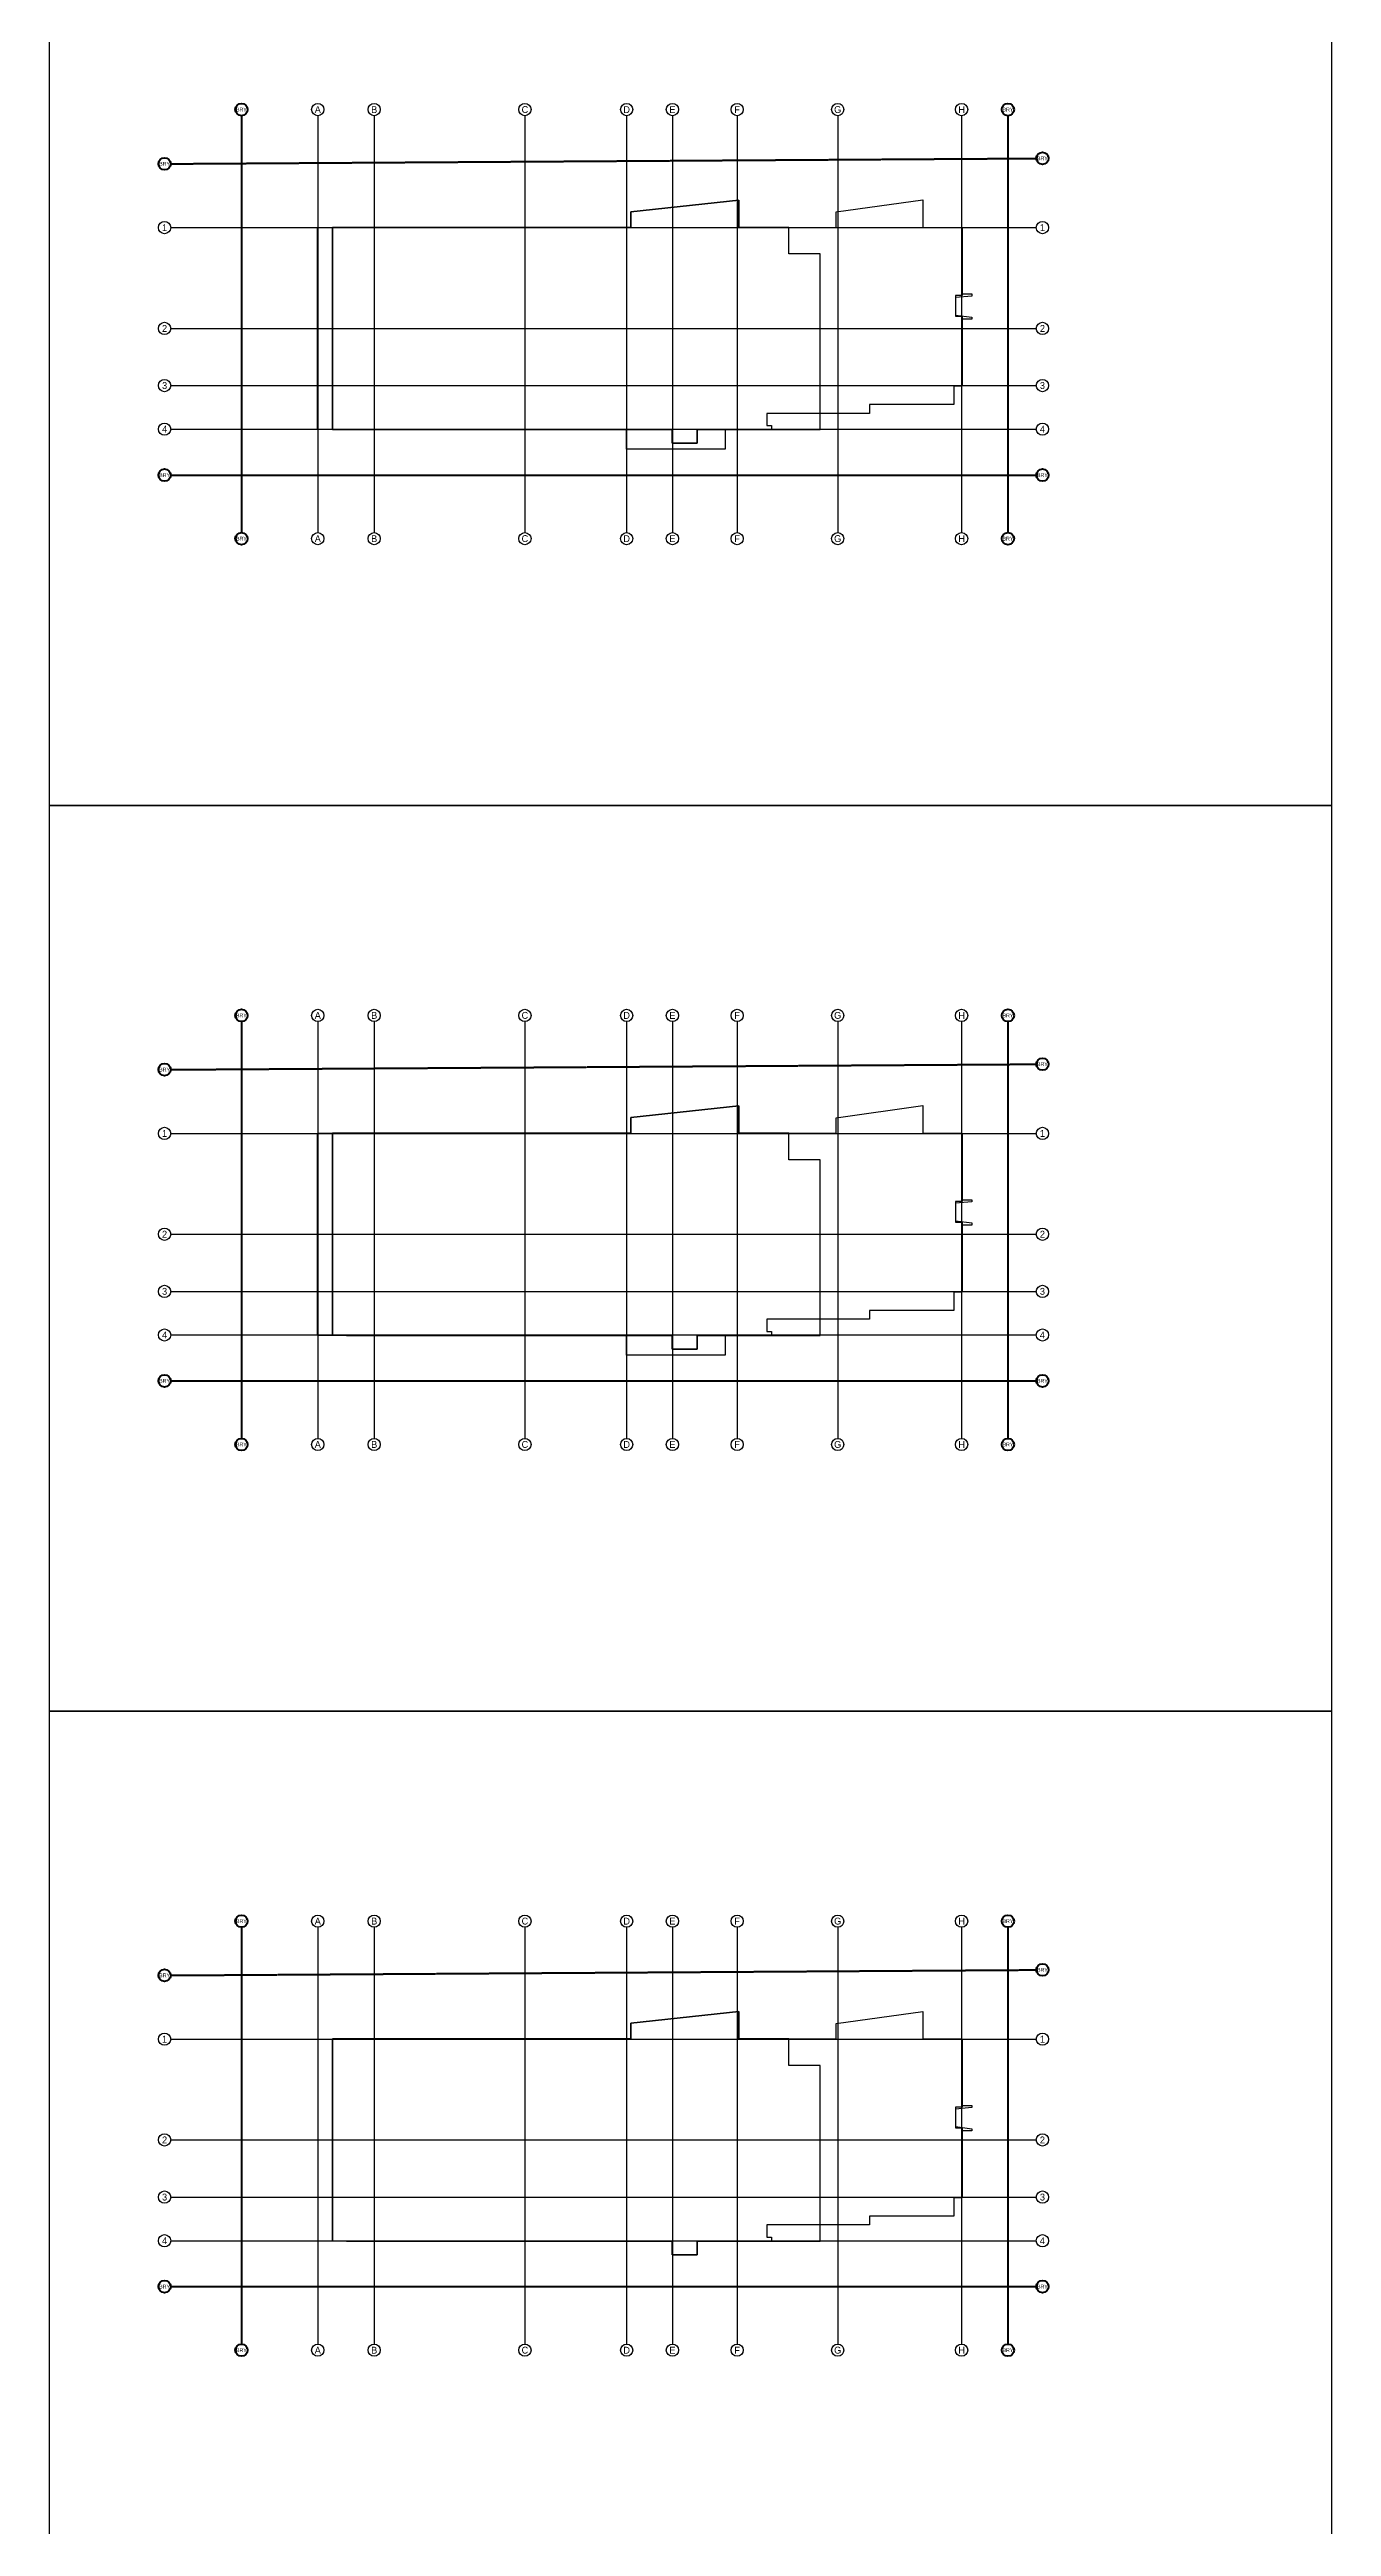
# Model space of a CAD drawing. Header units: millimetres. Extents: x -881708 to -119807, y 0 to 594021.
# Drawn here: x -881708 to -797600, y 302951 to 465393 of the extents above; entities that cross this region are included whole.
import ezdxf

# ---------------------------------------------------------------- set-up
doc = ezdxf.new("R2010")
doc.units = ezdxf.units.MM
doc.linetypes.add('ACAD_ISO02W100', pattern=[15, 12, -3])
for name, color, linetype in [('03 - Level Three', 201, 'CONTINUOUS'), ('04 - Level Four-Six', 112, 'CONTINUOUS'), ('07 - Level Seven', 140, 'CONTINUOUS'), ('08 - Level Eight', 30, 'CONTINUOUS'), ('Grid Lines', 1, 'CONTINUOUS'), ('Images [2017.10.24]', 252, 'CONTINUOUS')]:
    doc.layers.add(name, color=color, linetype=linetype)
doc.styles.add('Waco', font='vrinda.ttf', dxfattribs={"height": 250})
picture_1 = doc.add_image_def('image20.tif', size_in_pixel=(9934, 7016))
picture_2 = doc.add_image_def('image21.tif', size_in_pixel=(9934, 7016))
picture_3 = doc.add_image_def('image22.tif', size_in_pixel=(9934, 7016))

msp = doc.modelspace()

# ---------------------------------------------------------------- linework, layer by layer
at = {"layer": '03 - Level Three'}
for points in [[(-843576.8, 453731.6), (-843576.8, 454757), (-836488.4, 455517.6), (-836488.4, 453731.6), (-830090.9, 453731.6), (-830090.9, 454741), (-824405.4, 455535.5), (-824405.4, 453731.6), (-821821.5, 453731.6), (-821821.5, 449370.1), (-821199.4, 449370.1), (-821199.4, 449222.7), (-822257.1, 449130.3), (-822257.1, 447978.3), (-821199.4, 447843), (-821199.4, 447708.4), (-821821.5, 447708.4), (-821821.5, 443307.9), (-822382.2, 443307.9), (-822382.2, 442103), (-827920, 442103), (-827920, 441528.2), (-834651.2, 441528.2), (-834651.2, 440727.6), (-834348.7, 440727.6), (-834348.7, 440465.9), (-837379.2, 440465.9), (-837379.2, 439178.8), (-843854.9, 439178.8), (-843854.9, 440465.9), (-864134.9, 440465.9), (-864134.9, 453731.6)], [(-843576.8, 394326.5), (-843576.8, 395351.9), (-836488.4, 396112.4), (-836488.4, 394326.5), (-830090.9, 394326.5), (-830090.9, 395335.9), (-824405.4, 396130.4), (-824405.4, 394326.5), (-821821.5, 394326.5), (-821821.5, 389964.9), (-821199.4, 389964.9), (-821199.4, 389817.5), (-822257.1, 389725.2), (-822257.1, 388573.1), (-821199.4, 388437.8), (-821199.4, 388303.2), (-821821.5, 388303.2), (-821821.5, 383902.8), (-822382.2, 383902.8), (-822382.2, 382697.9), (-827920, 382697.9), (-827920, 382123.1), (-834651.2, 382123.1), (-834651.2, 381322.4), (-834348.7, 381322.4), (-834348.7, 381060.7), (-837379.2, 381060.7), (-837379.2, 379773.7), (-843854.9, 379773.7), (-843854.9, 381060.7), (-864134.9, 381060.7), (-864134.9, 394326.5)]]:
    msp.add_lwpolyline(points, close=True, dxfattribs=at)
at = {"layer": '04 - Level Four-Six'}
for points in [[(-824405.4, 455535.5), (-824405.4, 453731.6), (-821821.5, 453731.6), (-821821.5, 449370.1), (-821199.4, 449370.1), (-821199.4, 449222.7), (-822257.1, 449130.3), (-822257.1, 447978.3), (-821199.4, 447843), (-821199.4, 447708.4), (-821821.5, 447708.4), (-821821.5, 443307.9), (-822382.2, 443307.9), (-822382.2, 442103), (-827920, 442103), (-827920, 441528.2), (-834651.2, 441528.2), (-834651.2, 440727.6), (-834348.7, 440727.6), (-834348.7, 440465.9), (-839214.4, 440465.9), (-839214.4, 439567.5), (-840857.2, 439567.5), (-840857.2, 440465.9), (-863133.8, 440465.9), (-863133.8, 453731.6), (-843576.8, 453731.6), (-843576.8, 454757), (-836488.4, 455517.6), (-836488.4, 453731.6), (-830090.9, 453731.6), (-830090.9, 454741)], [(-824405.4, 396130.4), (-824405.4, 394326.5), (-821821.5, 394326.5), (-821821.5, 389964.9), (-821199.4, 389964.9), (-821199.4, 389817.5), (-822257.1, 389725.2), (-822257.1, 388573.1), (-821199.4, 388437.8), (-821199.4, 388303.2), (-821821.5, 388303.2), (-821821.5, 383902.8), (-822382.2, 383902.8), (-822382.2, 382697.9), (-827920, 382697.9), (-827920, 382123.1), (-834651.2, 382123.1), (-834651.2, 381322.4), (-834348.7, 381322.4), (-834348.7, 381060.7), (-839214.4, 381060.7), (-839214.4, 380162.4), (-840857.2, 380162.4), (-840857.2, 381060.7), (-863133.8, 381060.7), (-863133.8, 394326.5), (-843576.8, 394326.5), (-843576.8, 395351.9), (-836488.4, 396112.4), (-836488.4, 394326.5), (-830090.9, 394326.5), (-830090.9, 395335.9)], [(-824405.4, 336731.4), (-824405.4, 334927.5), (-821821.5, 334927.5), (-821821.5, 330566), (-821199.4, 330566), (-821199.4, 330418.6), (-822257.1, 330326.2), (-822257.1, 329174.2), (-821199.4, 329038.9), (-821199.4, 328904.2), (-821821.5, 328904.2), (-821821.5, 324503.8), (-822382.2, 324503.8), (-822382.2, 323298.9), (-827920, 323298.9), (-827920, 322724.1), (-834651.2, 322724.1), (-834651.2, 321923.5), (-834348.7, 321923.5), (-834348.7, 321661.8), (-839214.4, 321661.8), (-839214.4, 320763.4), (-840857.2, 320763.4), (-840857.2, 321661.8), (-863133.8, 321661.8), (-863133.8, 334927.5), (-843576.8, 334927.5), (-843576.8, 335952.9), (-836488.4, 336713.5), (-836488.4, 334927.5), (-830090.9, 334927.5), (-830090.9, 335936.9)]]:
    msp.add_lwpolyline(points, close=True, dxfattribs=at)
at = {"layer": '07 - Level Seven'}
for points in [[(-863133.8, 453731.6), (-843576.8, 453731.6), (-843576.8, 454757), (-836488.4, 455517.6), (-836488.4, 453731.6), (-830090.9, 453731.6), (-830090.9, 454741), (-824405.4, 455535.5), (-824405.4, 453731.6), (-821821.5, 453731.6), (-821821.5, 449259.2), (-822257.1, 449259.2), (-822257.1, 447898.5), (-821821.5, 447898.5), (-821821.5, 443307.9), (-822382.2, 443307.9), (-822382.2, 442103), (-827920, 442103), (-827920, 441528.2), (-834651.2, 441528.2), (-834651.2, 440727.6), (-834348.7, 440727.6), (-834348.7, 440465.9), (-839214.4, 440465.9), (-839214.4, 439567.5), (-840857.2, 439567.5), (-840857.2, 440465.9), (-863133.8, 440465.9)], [(-863133.8, 394326.5), (-843576.8, 394326.5), (-843576.8, 395351.9), (-836488.4, 396112.4), (-836488.4, 394326.5), (-830090.9, 394326.5), (-830090.9, 395335.9), (-824405.4, 396130.4), (-824405.4, 394326.5), (-821821.5, 394326.5), (-821821.5, 389854.1), (-822257.1, 389854.1), (-822257.1, 388493.4), (-821821.5, 388493.4), (-821821.5, 383902.8), (-822382.2, 383902.8), (-822382.2, 382697.9), (-827920, 382697.9), (-827920, 382123.1), (-834651.2, 382123.1), (-834651.2, 381322.4), (-834348.7, 381322.4), (-834348.7, 381060.7), (-839214.4, 381060.7), (-839214.4, 380162.4), (-840857.2, 380162.4), (-840857.2, 381060.7), (-863133.8, 381060.7)], [(-863133.8, 334927.5), (-843576.8, 334927.5), (-843576.8, 335952.9), (-836488.4, 336713.5), (-836488.4, 334927.5), (-830090.9, 334927.5), (-830090.9, 335936.9), (-824405.4, 336731.4), (-824405.4, 334927.5), (-821821.5, 334927.5), (-821821.5, 330455.1), (-822257.1, 330455.1), (-822257.1, 329094.4), (-821821.5, 329094.4), (-821821.5, 324503.8), (-822382.2, 324503.8), (-822382.2, 323298.9), (-827920, 323298.9), (-827920, 322724.1), (-834651.2, 322724.1), (-834651.2, 321923.5), (-834348.7, 321923.5), (-834348.7, 321661.8), (-839214.4, 321661.8), (-839214.4, 320763.4), (-840857.2, 320763.4), (-840857.2, 321661.8), (-863133.8, 321661.8)]]:
    msp.add_lwpolyline(points, close=True, dxfattribs=at)
at = {"layer": '08 - Level Eight'}
for points in [[(-863133.8, 453731.6), (-863133.8, 440481.8), (-862218, 440481.8), (-862218, 440465.9), (-840857.2, 440465.9), (-840857.2, 439567.5), (-839214.4, 439567.5), (-839214.4, 440465.9), (-831137.6, 440465.9), (-831137.6, 451986.9), (-833203.5, 451986.9), (-833203.5, 453731.6), (-836488.4, 453731.6), (-836488.4, 455517.6), (-843576.8, 454757), (-843576.8, 453731.6)], [(-863133.8, 394326.5), (-863133.8, 381076.7), (-862218, 381076.7), (-862218, 381060.7), (-840857.2, 381060.7), (-840857.2, 380162.4), (-839214.4, 380162.4), (-839214.4, 381060.7), (-831137.6, 381060.7), (-831137.6, 392581.8), (-833203.5, 392581.8), (-833203.5, 394326.5), (-836488.4, 394326.5), (-836488.4, 396112.4), (-843576.8, 395351.9), (-843576.8, 394326.5)], [(-863133.8, 334927.5), (-863133.8, 321677.7), (-862218, 321677.7), (-862218, 321661.8), (-840857.2, 321661.8), (-840857.2, 320763.4), (-839214.4, 320763.4), (-839214.4, 321661.8), (-831137.6, 321661.8), (-831137.6, 333182.8), (-833203.5, 333182.8), (-833203.5, 334927.5), (-836488.4, 334927.5), (-836488.4, 336713.5), (-843576.8, 335952.9), (-843576.8, 334927.5)]]:
    msp.add_lwpolyline(points, close=True, dxfattribs=at)
at = {"layer": 'Grid Lines', "color": 142, "linetype": 'ACAD_ISO02W100', "lineweight": 40}
for points in [[(-869117.5, 461052.8), (-869117.5, 433716.2)], [(-818825.5, 461052.8), (-818825.5, 433716.2)], [(-873757.2, 457898.9), (-816966, 458256.4)], [(-873757.2, 437484.9), (-816966, 437484.9)], [(-869117.5, 401647.7), (-869117.5, 374311)], [(-818825.5, 401647.7), (-818825.5, 374311)], [(-873757.2, 398493.8), (-816966, 398851.3)], [(-873757.2, 378079.8), (-816966, 378079.8)], [(-869117.5, 342248.7), (-869117.5, 314912.1)], [(-818825.5, 342248.7), (-818825.5, 314912.1)], [(-873757.2, 339094.8), (-816966, 339452.3)], [(-873757.2, 318680.8), (-816966, 318680.8)]]:
    msp.add_lwpolyline(points, dxfattribs=at)
at = {"layer": 'Grid Lines', "linetype": 'ACAD_ISO02W100'}
for points in [[(-864107.5, 461052.8), (-864107.5, 433716.2)], [(-860407.5, 461052.8), (-860407.5, 433716.2)], [(-850517.5, 461052.8), (-850517.5, 433716.2)], [(-843842.5, 461052.8), (-843842.5, 433716.2)], [(-840842.5, 461052.8), (-840842.5, 433716.2)], [(-836592.5, 461052.8), (-836592.5, 433716.2)], [(-829997.5, 461052.8), (-829997.5, 433716.2)], [(-821865.5, 461052.8), (-821865.5, 433716.2)], [(-873757.2, 453713.9), (-816966, 453713.9)], [(-873757.2, 447103.9), (-816966, 447103.9)], [(-873757.2, 443354.9), (-816966, 443354.9)], [(-873757.2, 440494.9), (-816966, 440494.9)], [(-864107.5, 401647.7), (-864107.5, 374311)], [(-860407.5, 401647.7), (-860407.5, 374311)], [(-850517.5, 401647.7), (-850517.5, 374311)], [(-843842.5, 401647.7), (-843842.5, 374311)], [(-840842.5, 401647.7), (-840842.5, 374311)], [(-836592.5, 401647.7), (-836592.5, 374311)], [(-829997.5, 401647.7), (-829997.5, 374311)], [(-821865.5, 401647.7), (-821865.5, 374311)], [(-873757.2, 394308.8), (-816966, 394308.8)], [(-873757.2, 387698.8), (-816966, 387698.8)], [(-873757.2, 383949.8), (-816966, 383949.8)], [(-873757.2, 381089.8), (-816966, 381089.8)], [(-864107.5, 342248.7), (-864107.5, 314912.1)], [(-860407.5, 342248.7), (-860407.5, 314912.1)], [(-850517.5, 342248.7), (-850517.5, 314912.1)], [(-843842.5, 342248.7), (-843842.5, 314912.1)], [(-840842.5, 342248.7), (-840842.5, 314912.1)], [(-836592.5, 342248.7), (-836592.5, 314912.1)], [(-829997.5, 342248.7), (-829997.5, 314912.1)], [(-821865.5, 342248.7), (-821865.5, 314912.1)], [(-873757.2, 334909.8), (-816966, 334909.8)], [(-873757.2, 328299.8), (-816966, 328299.8)], [(-873757.2, 324550.8), (-816966, 324550.8)], [(-873757.2, 321690.8), (-816966, 321690.8)]]:
    msp.add_lwpolyline(points, dxfattribs=at)
at = {"layer": 'Grid Lines', "color": 142, "lineweight": 40}
for centre in [(-869117.5, 461454.1), (-818825.5, 461454.1), (-874158.4, 457898.9), (-816564.7, 458258.9), (-874158.4, 437484.9), (-816564.7, 437484.9), (-869117.5, 433314.9), (-818825.5, 433314.9), (-869117.5, 402048.9), (-818825.5, 402048.9), (-874158.4, 398493.8), (-816564.7, 398853.8), (-874158.4, 378079.8), (-816564.7, 378079.8), (-869117.5, 373909.8), (-818825.5, 373909.8), (-869117.5, 342650), (-818825.5, 342650), (-816564.7, 339454.8), (-874158.4, 339094.8), (-874158.4, 318680.8), (-816564.7, 318680.8), (-869117.5, 314510.8), (-818825.5, 314510.8)]:
    msp.add_circle(centre, 401.2, dxfattribs=at)
at = {"layer": 'Grid Lines'}
for centre in [(-864107.5, 461454.1), (-860407.5, 461454.1), (-850517.5, 461454.1), (-843842.5, 461454.1), (-840842.5, 461454.1), (-836592.5, 461454.1), (-829997.5, 461454.1), (-821865.5, 461454.1), (-874158.4, 453713.9), (-816564.7, 453713.9), (-874158.4, 447103.9), (-816564.7, 447103.9), (-874158.4, 443354.9), (-816564.7, 443354.9), (-874158.4, 440494.9), (-816564.7, 440494.9), (-864107.5, 433314.9), (-860407.5, 433314.9), (-850517.5, 433314.9), (-843842.5, 433314.9), (-840842.5, 433314.9), (-836592.5, 433314.9), (-829997.5, 433314.9), (-821865.5, 433314.9), (-864107.5, 402048.9), (-860407.5, 402048.9), (-850517.5, 402048.9), (-843842.5, 402048.9), (-840842.5, 402048.9), (-836592.5, 402048.9), (-829997.5, 402048.9), (-821865.5, 402048.9), (-874158.4, 394308.8), (-816564.7, 394308.8), (-874158.4, 387698.8), (-816564.7, 387698.8), (-874158.4, 383949.8), (-816564.7, 383949.8), (-874158.4, 381089.8), (-816564.7, 381089.8), (-864107.5, 373909.8), (-860407.5, 373909.8), (-850517.5, 373909.8), (-843842.5, 373909.8), (-840842.5, 373909.8), (-836592.5, 373909.8), (-829997.5, 373909.8), (-821865.5, 373909.8), (-864107.5, 342650), (-860407.5, 342650), (-850517.5, 342650), (-843842.5, 342650), (-840842.5, 342650), (-836592.5, 342650), (-829997.5, 342650), (-821865.5, 342650), (-874158.4, 334909.8), (-816564.7, 334909.8), (-874158.4, 328299.8), (-816564.7, 328299.8), (-874158.4, 324550.8), (-816564.7, 324550.8), (-874158.4, 321690.8), (-816564.7, 321690.8), (-864107.5, 314510.8), (-860407.5, 314510.8), (-850517.5, 314510.8), (-843842.5, 314510.8), (-840842.5, 314510.8), (-836592.5, 314510.8), (-829997.5, 314510.8), (-821865.5, 314510.8)]:
    msp.add_circle(centre, 401.2, dxfattribs=at)

# ---------------------------------------------------------------- texts
at = {"layer": 'Grid Lines', "color": 142, "char_height": 250, "attachment_point": 5, "style": 'Waco'}
for insert in [(-869117.5, 461454.1), (-818825.5, 461454.1), (-816564.7, 458258.9), (-874158.4, 457898.9), (-874158.4, 437484.9), (-816564.7, 437484.9), (-869117.5, 433314.9), (-818825.5, 433314.9), (-869117.5, 402048.9), (-818825.5, 402048.9), (-874158.4, 398493.8), (-816564.7, 398853.8), (-874158.4, 378079.8), (-816564.7, 378079.8), (-869117.5, 373909.8), (-818825.5, 373909.8), (-869117.5, 342650), (-818825.5, 342650), (-816564.7, 339454.8), (-874158.4, 339094.8), (-874158.4, 318680.8), (-816564.7, 318680.8), (-869117.5, 314510.8), (-818825.5, 314510.8)]:
    msp.add_mtext_dynamic_manual_height_columns('BRY', width=637.099, gutter_width=1250, heights=[0], dxfattribs=dict(at, insert=insert))
at = {"layer": 'Grid Lines', "char_height": 450, "attachment_point": 5, "style": 'Waco'}
for s, insert in [('A', (-864107.5, 461454.1)), ('B', (-860407.5, 461454.1)), ('C', (-850517.5, 461454.1)), ('D', (-843842.5, 461454.1)), ('E', (-840842.5, 461454.1)), ('F', (-836592.5, 461454.1)), ('G', (-829997.5, 461454.1)), ('H', (-821865.5, 461454.1)), ('1', (-874158.4, 453713.9)), ('1', (-816564.7, 453713.9)), ('2', (-874158.4, 447103.9)), ('2', (-816564.7, 447103.9)), ('3', (-874158.4, 443354.9)), ('3', (-816564.7, 443354.9)), ('4', (-874158.4, 440494.9)), ('4', (-816564.7, 440494.9)), ('A', (-864107.5, 433314.9)), ('B', (-860407.5, 433314.9)), ('C', (-850517.5, 433314.9)), ('D', (-843842.5, 433314.9)), ('E', (-840842.5, 433314.9)), ('F', (-836592.5, 433314.9)), ('G', (-829997.5, 433314.9)), ('H', (-821865.5, 433314.9)), ('A', (-864107.5, 402048.9)), ('B', (-860407.5, 402048.9)), ('C', (-850517.5, 402048.9)), ('D', (-843842.5, 402048.9)), ('E', (-840842.5, 402048.9)), ('F', (-836592.5, 402048.9)), ('G', (-829997.5, 402048.9)), ('H', (-821865.5, 402048.9)), ('1', (-874158.4, 394308.8)), ('1', (-816564.7, 394308.8)), ('2', (-874158.4, 387698.8)), ('2', (-816564.7, 387698.8)), ('3', (-874158.4, 383949.8)), ('3', (-816564.7, 383949.8)), ('4', (-874158.4, 381089.8)), ('4', (-816564.7, 381089.8)), ('A', (-864107.5, 373909.8)), ('B', (-860407.5, 373909.8)), ('C', (-850517.5, 373909.8)), ('D', (-843842.5, 373909.8)), ('E', (-840842.5, 373909.8)), ('F', (-836592.5, 373909.8)), ('G', (-829997.5, 373909.8)), ('H', (-821865.5, 373909.8)), ('A', (-864107.5, 342650)), ('B', (-860407.5, 342650)), ('C', (-850517.5, 342650)), ('D', (-843842.5, 342650)), ('E', (-840842.5, 342650)), ('F', (-836592.5, 342650)), ('G', (-829997.5, 342650)), ('H', (-821865.5, 342650)), ('1', (-874158.4, 334909.8)), ('1', (-816564.7, 334909.8)), ('2', (-874158.4, 328299.8)), ('2', (-816564.7, 328299.8)), ('3', (-874158.4, 324550.8)), ('3', (-816564.7, 324550.8)), ('4', (-874158.4, 321690.8)), ('4', (-816564.7, 321690.8)), ('A', (-864107.5, 314510.8)), ('B', (-860407.5, 314510.8)), ('C', (-850517.5, 314510.8)), ('D', (-843842.5, 314510.8)), ('E', (-840842.5, 314510.8)), ('F', (-836592.5, 314510.8)), ('G', (-829997.5, 314510.8)), ('H', (-821865.5, 314510.8))]:
    msp.add_mtext_dynamic_manual_height_columns(s, width=637.099, gutter_width=1250, heights=[0], dxfattribs=dict(at, insert=insert))

# ---------------------------------------------------------------- pictures from other files: only their frames are drawn
at = {"layer": 'Images [2017.10.24]'}
image = msp.add_image(picture_1, insert=(-881707.9, 415814.9), size_in_units=(84107.9, 59402.1), dxfattribs=at)
image.dxf.flags = 15
image = msp.add_image(picture_2, insert=(-881707.9, 356412.8), size_in_units=(84107.9, 59402.1), dxfattribs=at)
image.dxf.flags = 15
image = msp.add_image(picture_3, insert=(-881707.9, 297010.7), size_in_units=(84107.9, 59402.1), dxfattribs=at)
image.dxf.flags = 15

doc.saveas('drawing.dxf')
